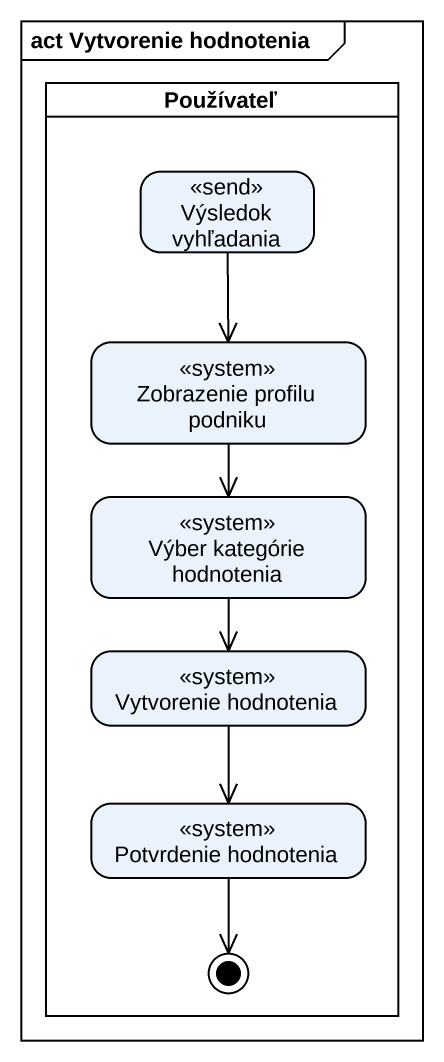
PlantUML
@startuml
mainframe act Vytvorenie hodnotenia
hide empty description
state Používateľ <<partition>> {
  state "Výsledok vyhľadania" as Výsledok_vyhľadania <<send>>
  state "Zobrazenie profilu podniku" as Zobrazenie_profilu_podniku <<system>>
  state "Výber kategórie hodnotenia" as Výber_kategórie_hodnotenia <<system>>
  state "Vytvorenie hodnotenia" as Vytvorenie_hodnotenia <<system>>
  state "Potvrdenie hodnotenia" as Potvrdenie_hodnotenia <<system>>
  Potvrdenie_hodnotenia --> [*]
}
Výsledok_vyhľadania --> Zobrazenie_profilu_podniku
Zobrazenie_profilu_podniku --> Výber_kategórie_hodnotenia
Výber_kategórie_hodnotenia --> Vytvorenie_hodnotenia
Vytvorenie_hodnotenia --> Potvrdenie_hodnotenia
@enduml
